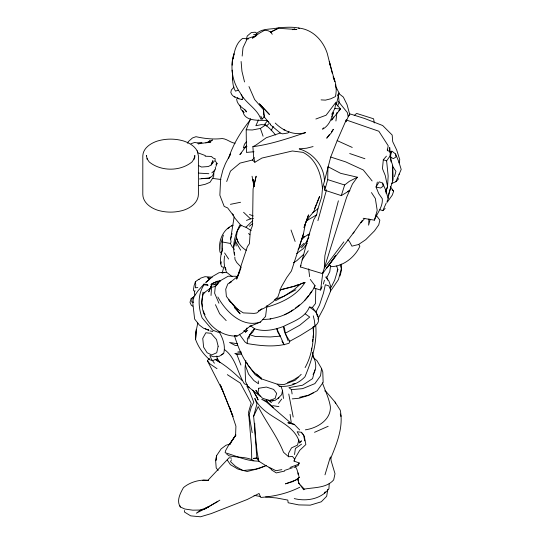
<?xml version="1.0" encoding="UTF-8"?>
<svg xmlns="http://www.w3.org/2000/svg" width="544" height="544" viewBox="0 0 544 544"><rect width="100%" height="100%" fill="white"/><g stroke="black" fill="none" stroke-linecap="round" stroke-linejoin="round"><path stroke-width="0.82" d="M247.282 343.57L247.384 338.708L251.967 331.371L254.592 328.746C264.234 332.166 274.475 329.814 283.608 326.393C293.202 321.429 305 317.914 309.42 307.047L312.412 307.455C314.949 311.263 318.356 314.316 318.668 319.416L318.24 321.987L317.104 323.979L314.017 326.951L300.234 335.532L289.836 341.217L289.007 343.25C275.611 347.541 260.93 345.862 247.282 343.57L244.97 341.945L239.36 334.206M216.458 458.966L216.553 455.716L221.109 448.916L226.005 445.244L230.778 443.809M313.439 326.652C313.793 340.796 312.113 355.055 305.096 367.608M317.778 319.144L323.918 307.55L330.364 291.679L330.487 289.469L328.834 285.892L325.326 284.736L323.51 292.924L319.532 305.021L316.03 311.814L317.621 316.975M327.787 489.328L326.672 496.278L321.307 501.786L310.23 505.158L298.751 504.907L288.143 502.758L287.824 500.079L276.379 497.944L265.56 496.964M234.301 254.293C232.234 244.168 235.328 234.24 239.734 225.196M329.236 483.568L328.916 488.75C320.885 499.215 306.503 501.622 294.27 498.59M368.968 218.933L368.594 225.155L370.076 219.851M224.461 255.993L224.08 261.943L224.516 266.492L226.664 272.694L224.223 272.354L219.062 272.694L212.84 276.298L205.775 282.458L209.086 279.759M196.092 331.901L195.582 339.49C198.451 347.317 203.354 354.253 209.644 359.706M211.018 295.501L211.568 287.307L215.315 286.464L218.151 283.628M315.785 288.606L315.459 303.545L312.412 307.455M330.364 291.679L330.745 286.396L328.848 280.956L325.706 277.032M385.988 193.113L386.294 189.258L385.907 190.699M222.482 250.546L222.53 239.142M298.051 480.896L298.309 477.727L299.248 477.448L296.976 469.554L295.222 466.14M193.698 298.248L193.807 296.949M232.431 79.846L232.655 77.35M196.262 329.378L195.582 339.49L195.704 332.976L197.798 323.027M391.075 161.935L390.449 152.041L387.43 150.341L388.192 145.724L378.855 131.24L346.208 119.959L337.185 140.624L330.711 157.046L322.463 188.612L321.694 196.928L317.941 208.753L316.642 214.826L313.813 219.531L308.863 235.205L300.322 266.914L322.538 273.632L335.716 255.558L326.808 267.981L354.076 232.03L362.372 220.279M386.437 156.135L383.309 159.773L382.452 168.64L385.254 175.522L387.552 186.456L386.022 191.128M192.012 299.105L191.719 301.981L193.644 302.199M242.168 56.066L243.005 47.702L247.343 38.59L256.639 35.537L252.436 38.155L259.284 33.266L264.595 30.24L268.151 30.763L270.776 32.055L272.245 34.258M216.063 460.578L216.553 455.716L215.635 460.659L216.206 467.901L218.178 470.404M336.933 112.513L335.92 121.013M245.84 360.584L245.052 367.778L245.582 381.555L247.792 386.458L260.494 396.474M202.966 292.216L201.722 302.702L202.62 306.789M266.9 305.646L265.581 316.431L260.535 321.994L251.512 325.727M233.328 58.868C234.097 51.428 236.225 43.03 242.542 38.447L248.628 38.903M311.311 350.56L311.637 348.099M312.501 341.523L312.827 339.062M313.045 337.416L313.48 334.132L313.092 326.951M390.449 152.041L389.898 156.23L386.607 160.847L388.164 176.1L387.552 186.456L385.988 191.209M313.806 358.068L316.928 360.611L321.538 368.472L320.545 375.782L314.874 383.629L302.566 388.654L291.468 389.66L288.966 387.661L302.546 385.227L312.569 378.61L314.826 369.832M222.224 273.034L223.815 266.914M330.562 265.968L329.78 271.694L327.413 276.413L326.216 277.61M314.099 288.082L320.586 290.02L322.81 272.891L322.538 273.632L346.576 197.418L352.464 183.96L357.374 177.215L340.646 173.332L327.937 166.688L327.699 179.629L324.775 190.189L341.292 195.609L349.908 190.441L347.643 191.427M294.535 454.56L295.392 448.494L301.573 444.115M234.131 216.968L230.622 239.027L231.044 241.985L230.404 243.454L231.955 246.459L234.355 249.356M333.506 112.282C331.486 118.816 329.093 125.712 322.572 129.214L323.524 127.826M346.208 119.959L345.902 121.822L349.608 113.778L364.636 118.497L382.711 125.542L392.17 135.034L392.72 141.685L396.698 150.015L399.772 159.732L398.976 162.969M349.323 115.423L349.608 113.778M331.711 114.288L334.859 108.548L336.036 102.109L326.114 115.206L315.874 119.014M260.25 378.468L277.154 384.152L279.235 386.124L281.064 386.553L282.506 390.449L281.71 394.611L278.181 398.215M231.73 234.818L232.002 233.417M258.312 310.848L264.323 308.06L273.102 301.764L278.011 296.616L281.241 287.13L286.729 277.583L291.421 271L303.416 234.022L305.544 223.006L308.55 214.866L304.021 227.542L305.544 223.006L308.944 217.321L313.711 211.725L319.634 196.37L316.805 203.17M281.833 469.662L275.93 470.689L266.152 465.834L258.76 461.176L256.918 450.881L253.62 416.296L256.952 403.981L254.823 398.439C264.085 418.526 293.916 421.036 299.601 442.911L301.471 440.844L299.132 442.809M248.812 339.021L249.662 334.723L252.6 332.384L254.592 328.746L251.24 326.305L249.818 326.026M336.355 104.747L339.028 92.929L336.063 87.047M205.122 156.23L211.296 156.434L213.513 158.284L215.138 158.63L215.118 160.745L217.07 163.424L215.968 166.403M209.977 288.504L203.578 293.189C195.935 314.357 215.349 337.035 237.048 336.063L242.386 332.962L246.201 329.161L251.335 325.339M214.397 363.236L211.303 358.931L209.875 355.416L213.391 356.762L219.327 356.259L223.679 353.41C225.76 346.093 222.829 337.967 218.987 331.677M363.188 218.287L374.401 220.164C377.142 212.969 383.03 206.944 382.296 198.703L378.712 193.589L376.074 187.068L377.339 182.077M387.96 198.308L390.653 187.544M340.014 275.971L341.612 269.681L341.421 264.078M221.245 254.204L222.605 248.996C220.592 254.585 219.688 260.868 221.469 266.621L222.782 267.097M338.388 200.797L331.956 225.066L324.863 255.809L324.312 267.981L343.856 241.856M317.92 220.674L326.516 189.788M298.867 440.014L297.493 445.135L291.543 447.841L288.442 453.458L288.612 456.742L292.516 456.47L294.637 459.116L294.052 461.088L299.234 462.978L298.37 465.426L293.882 467.541M394.468 176.65L395.916 171.38L392.442 165.995M357.374 177.215L349.343 181.329L344.651 184.994L341.292 195.609M390.3 156.318L391.857 151.062L395.556 153.979L398.908 161.983L401.193 169.456L399.017 174.481M233.995 87.094L231.363 90.025L230.812 92.494C232.247 97.451 238.034 98.641 242.42 99.6L242.944 97.764L241.203 94.69M323.354 284.036L324.462 280.187M374.401 220.164L377.196 210.453L375.346 198.492L371.464 192.59M246.323 39.222L247.262 35.986L251.328 32.545L255.156 32.218L257.033 33.368M233.682 247.153L236.388 237.422L237.218 231.016L241.06 225.032M220.714 263.922L221.34 261.82M230.622 239.027L231.458 236.218M223.394 235.124L220.905 243.42L221.102 249.472M324.986 474.83L330.126 457.708M336.682 265.982L337.844 269.668L334.635 280.282L331.405 286.756L330.344 287.885M388.253 195.48L392.707 180.771L392.924 178.269L392.625 166.586L392.707 180.771L392.68 165.349L390.483 158.821M228.596 158.372C233.084 143.983 241.278 130.982 250.736 119.36M193.882 296.922L191.141 298.642L189.992 302.294L191.332 305.245L192.834 306.204M210.555 288.13L211.609 284.777L215.954 284.668M187.694 143.249L188.163 141.78L192.399 137.999L195.976 136.694C204.626 138.618 213.398 139.604 222.244 138.536C226.964 138.904 230.506 142.698 235.076 143.256M243.936 330.446L245.602 332.126L246.942 327.971M303.416 234.022L299.268 246.922M214.873 169.898L212.561 175.882L208.712 178.561L201.661 178.568M198.961 279.14L195.384 281.785L194.14 285.532L193.378 290.088L194.412 291.271L194.8 295.555M390.279 186.565L393.645 191.189L392.312 195.065L387.104 202.375M226.698 181.526L230.466 171.102L240.02 163.105L252.45 160.011L254.286 157.644M209.059 142.072L209.637 140.536M310.284 279.426L315.064 285.756C308.917 298.602 297.364 308.951 284.403 314.786M230.017 155.332L230.595 153.836L225.44 163.622L222.85 170.19L220.653 178.82L219.858 195.248L224.189 206.414L227.65 207.93L233.492 215.676L232.764 214.282M330.541 458.762C336.865 443.408 343.652 427.128 340.258 410.196L335.056 402.084L326.142 391.687L324.7 390.844M211.528 164.084L212.854 160.67L211.154 164.988L208.332 166.539L201.525 167.035L198.642 165.6M253.98 151.735L246.432 152.415L246.201 129.751L250.485 118.748M211.609 284.777L208.719 291.883L210.188 288.884M239.727 271.436L236.64 279.126L247.37 246.677L249.431 243.651L250.315 230.996L252.552 225.515L253.076 188.992L256.149 176.202L254.177 184.647L253.008 179.642L253.688 181.118M240.829 268.566L237.626 276.434L229.425 282.975L230.989 282.39M294.052 461.088L295.569 457.368L299.771 450.276L305.85 444.55L304.252 436.016L301.342 432.283L297.174 431.739L299.227 435.499M331.792 116.545L333.078 113.41M314.595 208.461L316.173 204.687M320.586 290.02L322.034 286.668M391.551 183.539L395.842 181.723L399.31 173.883M379.93 209.705L382.806 210.671L386.254 203.007M258.454 119.972L255.857 125.732L261.317 124.637L265.696 124.909L271.136 129.853L275.59 134.994M231.424 459.789L230.554 461.693L235.613 466.419L242.95 470.58L255.768 469.139L264.962 466.154M337.579 105.944L339.177 102.435L338.286 93.99M386.988 201.498L388.26 198.696L385.315 189.258L382.67 183.124L379.229 181.825L376.169 186.755M300.322 266.914L301.009 265.458M271.136 130.757L273.251 126.385M253.62 416.296L258.223 406.586C266.091 422.171 277.08 436.05 283.553 452.322L288.612 456.742M313.038 374.435C317.478 368.519 315.874 360.964 312.548 354.96M311.753 291.122L309.488 294.392M204.068 284.743L208.087 285.355L207.366 284.485L203.973 284.09L204.068 284.743C197.486 294.481 198.179 307.21 202.089 317.832L212.616 330.126L218.171 332.275L220.476 331.697M337.083 271.041L337.844 269.668M306.836 240.938L308.856 237.334M324.455 493.068L325.224 491.756M272.666 401.39L273.428 400.105M333.513 116.953L331.588 120.183L340.544 108.95L336.022 103.775M214.656 170.279L215.628 168.688L215.22 167.171M337.171 95.928L339.028 92.929M303.94 243.331L298.078 249.234M301.893 283.329L305 282.424C296.766 295.746 281.792 302.77 267.254 307.027M302.056 259.944L308.251 250.777M331.065 290.367L338.477 279.528L341.326 268.559L340.136 264.86M307.265 243.284L303.341 248.615L296.623 253.545M314.058 287.116L315.064 285.756M278.514 403.349L281.724 399.031M329.555 134.382L326.72 138.19L331.473 132.688L333.343 129.295L331.452 131.838M211.154 164.988L214.377 161.01M303.681 254.334L296.827 260.651L293.359 262.8M246.459 145.942L239.843 154.557L241.584 152.837M222.788 390.864L220.266 384.751L233.029 416.52L222.788 390.864L207.407 360.788L209.358 358.258M299.234 462.978L298.092 464.44L290.034 467.466M208.468 480.508L202.878 480.311L207.788 480.447L229.16 457.681L231.492 458.116M264.336 124.726L267.267 121.047L269.219 122.359M304.844 300.227L308.455 295.691M288.973 131.675L287.905 132.988L282.608 133.844L280.296 133.008L270.416 124.76M390.313 152.946L391.721 151.28M301.478 247.86L307.414 240.836M246.636 141.658L244.474 144.167L243.338 148.016L246.956 146.356M360.917 222.809L364.793 218.375M203.973 284.09L198.05 290.775L193.487 297.432L192.848 303.484L194.616 319.022L199.315 324.999L203.524 328.216L208.733 330.065L207.359 329.344M352.995 233.247L354.076 232.03M299.248 477.448L295.78 480.039L285.464 483.861L292.305 481.773L297.786 478.958L298.962 483.167M232.125 65.185L232.322 60.717L233.968 53.808C229.86 67.232 232.166 81.695 240.373 93.126C245.426 103.183 257.176 108.406 260.862 119.17L262.256 118.98L264.411 116.634L263.541 109.772L254.626 99.518L248.968 86.564M304.3 489.117L303.702 489.763L298.874 483.317L304.3 489.117C314.269 487.288 326.42 488.213 333.676 479.903L335.009 473.715L331.214 461.026L330.643 456.919M338.837 110.779L340.544 108.95L334.859 108.548M304.021 236.817L301.75 239.251L304.035 236.892M301.662 239.346L304.082 236.756M252.729 220.708L245.942 227.215L243.161 226.386M395.842 181.723L398.208 179.377L398.147 178.01M301.213 374.333L295.127 380.317L283.9 384.588L277.154 384.152M266.322 126.133L269.28 123.352M382.806 210.671L385.138 208.495M211.806 172.87L214.22 170.694M245.602 332.126L247.717 330.222M198.927 279.657L200.668 278.127L204.993 276.678L212.194 277.202M354.273 115.457L356.606 113.431L373.572 118.782L374.326 122.951M301.111 283.553L293.937 289.748L284.05 296.222L274.686 299.499M261.888 308.795L256.782 312.97L254.021 313.398L243.338 312.895L234.627 307.489M249.349 226.277L252.817 223.448M208.712 178.561L210.44 177.201M210.63 141.399L212.493 139.958L205.85 142.956M312.834 212.697L317.941 208.753M309.754 233.743L302.369 238.102M292.937 309.924C286.294 314.874 278.106 317.608 270.021 318.872M295.576 307.924L299.526 304.932M190.985 143.766L194.711 142.412L197.914 143.038M215.88 164.308L217.07 163.424M227.589 228.8L229.541 227.399M256.034 34.075C262.072 27.805 271.279 29.845 278.922 27.628C285.444 27.404 292.006 26.676 298.466 28.023C312.535 29.301 323.048 40.399 327.243 53.353L332.323 73.467M231.003 281.744L227.82 283.975L225.719 289.218L226.392 296.439L240.122 313.854L234.484 307.673M246.201 129.751L252.273 129.989L260.406 128.445L265.696 124.909M278.984 397.773L275.006 400.391L270.463 400.772M221.286 354.96L223.679 353.41M208.549 480.318C199.879 479.298 190.135 481.977 183.444 487.635C180.288 493.36 176.195 500.664 180.329 506.981L184.858 509.021L192.698 510.17L200.6 510.02L204.102 509.368L219.851 500.16M298.173 376.978L293.461 379.998L287.558 382.493M252.45 160.011L254.864 162.262L261.902 158.066L292.38 150.987L303.001 152.368C316.445 159.038 321.388 174.597 322.463 188.612M306.979 220.558L316.642 214.826M217.879 501.418L204.102 509.368M231.533 226.073L232.9 225.304M288.143 340.816L285.287 333.268L299.853 325.135L309.726 317.057L305.238 313.895M275.448 300.771L295.909 289.775M191.141 298.642L193.14 297.568M270.919 32.375L270.776 32.055L278.304 28.288L296.915 29.512L294.651 29.634M254.864 162.262L253.64 156.985L252.885 146.69L256.088 144.99L266.342 137.707L280.296 133.008M270.776 32.055L278.304 28.288M217.342 281.092L210.916 284.451L213.248 283.002L220.361 280.391M214.139 284.356L220.381 281.105M313.575 392.741L307.918 395.597L299.125 398.242L292.278 398.874M199.145 143.759L201.974 142.358L197.914 142.956L198.431 144.112M299.744 487.261C287.674 493.367 274.19 496.482 260.739 497.447L259.046 493.462L247.404 499.426L211.201 513.604L200.478 516.8L190.686 515.862L184.532 512.081L184.348 510.476M292.747 29.723L294.828 28.764M194.412 291.271L195.174 290.924M314.514 432.317L328.182 426.272M234.348 96.846L235.008 96.567M266.458 465.392L259.209 468.425L247.18 471.492L237.959 469.098L230.398 464.658L227.297 460.054M203.612 508.79L200.6 510.02L196.35 513.203L208.889 506.627L205.122 508.171M232.948 225.155C222.72 229.269 217.818 241.74 220.007 252.13L221.646 253.463M305 282.424L295.46 286.042L280.296 289.911M246.48 220.395L250.505 218.878L253.409 218.484M293.719 286.3L298.894 284.376M284.628 470.424L292.441 467.745M238.231 90.202L235.498 91.127C231.588 85.068 233.056 76.996 232.125 70.115M222.856 272.864L224.373 272.381L221.898 272.857M292.951 286.525L279.711 289.966M203.578 293.189L204.891 292.815M305.395 429.835C317.023 428.169 330.929 420.07 330.392 406.79C329.066 398.398 325.196 390.762 322.422 382.806M260.535 321.994C242.345 328.222 225.903 311.746 217.865 297.024M313.072 146.567L306.544 148.206L299.18 148.906C313.154 152.83 324.244 166.28 324.435 180.894M207.563 142.718L210.827 141.964L199.532 143.698M299.642 397.276L308.802 395.148L317.166 390.769L323.156 382.398L322.782 371.885L321.538 368.472M284.614 471.07L276.311 472.913L271.653 469.996M199.09 185.647L205.278 184.28L210.004 182.294L213.656 176.684L213.846 173.06M230.425 204.333L240.564 202.266M292.699 383.976L295.025 383.506M217.716 359.02L215.247 359.462L212.806 360.652L209.943 359.842M253.565 34.714L256.795 34.245M241.38 352.798L234.818 353.539L236.878 354.525L241.624 354.11M199.458 178.949L209.63 177.888M197.798 287.552L195.405 287.796L195.765 285.002L195.384 281.785M258.556 458.884L256.877 458.068L253.286 458.408L256.537 458.198L259.073 461.108C247.044 461.428 236.32 455.879 225.162 452.764L225.495 450.847L227.861 446.508L235.933 434.942L229.554 444.496L235.593 435.214L235.919 426.156L229.786 407.728M252.885 146.69C270.878 144.35 288.361 138.353 305.551 132.62C294.406 135.878 283.091 130.92 275.25 123.066M262.759 319.566L270.83 319.022M237.816 351.927L240.992 351.737M267.58 120.469C259.298 120.034 243.936 122.012 242.835 110.602M237.626 345.454L235.144 345.399L229.548 342.448L237.599 343.822M208.808 173.706L198.512 173.094M321.089 99.885L325.428 100.137L330.65 98.824L335.396 96.614C337.028 89.916 336.117 82.844 333.261 76.595M210.548 287.239L211.568 287.307M242.692 225.828L241.189 225.726L234.369 217.478L232.485 213.833M260.562 496.509L253.994 495.346M279.235 386.124C288.68 387.416 298.472 383.724 304.96 376.788C311.726 360.536 317.424 342.904 315.704 325.088M212.67 178.418L220.932 179.486M222.741 242.039L230.404 243.454M272.605 405.634L278.902 406.647M283.431 129.751L284.974 130.009M208.583 278.902L207.801 277.746L210.78 278.331M253.844 460.7C246.5 456.396 237.191 457.79 229.051 455.797L226.671 454.056M376.074 187.068L380.623 188.013L383.078 186.272L382.67 183.124M209.943 330.908L212.901 331.52M313.269 326.767L314.017 326.951L314.935 325.842L314.459 320.79L313.276 315.853M294.229 424.347L287.994 422.797L294.229 424.347L299.703 429.944M234.695 335.471L237.048 336.063M249.662 334.723L255.19 336.437L270.327 336.96L280.221 336.124L284.172 344.848L281.928 341.115M327.699 179.629L344.651 184.994M330.711 157.046L345.692 161.888L363.297 169.993L372.123 180.941M383.309 159.773L386.607 160.847M237.524 276.787L235.98 276.27L228.113 276.243L220.15 280.826L215.315 286.464L214.622 293.182L218.933 303.198M349.704 153.53L364.915 158.739M241.318 99.219L242.42 99.6M205.326 155.564L197.792 152.755L197.152 150.783M298.466 28.023L299.302 28.342M273.258 407.626L266.988 401.322L261.712 399.276L266.642 402.166L291.36 423.518L290.081 414.344M249.492 214.465L253.239 215.961M247.67 385.132L244.392 383.819C237.395 372.742 235.885 357.925 224.604 349.683M337.185 140.624L352.247 147.444M246.208 250.349C241.597 247.472 237.531 242.93 236.388 237.422L238.36 242.862M205.244 328.78L208.787 330.446M390.096 157.032L393.421 158.624L395.95 156.944L395.556 153.979M249.512 387.348L246.84 386.016L249.954 392.306L253.803 402.356L251.355 406.898L249.043 414.902L252.205 432.704M316.03 311.814L309.42 307.047M227.324 374.653L240.339 383.105L251.192 403.165L248.56 412.1L251.478 446.216L251.722 459.245M245.942 227.215L251.253 230.71M307.904 234.784L309.148 235.62M267.94 400.003L271.374 402.342L269.613 400.636M217.008 368.689L209.984 363.902L207.407 360.788M261.528 379.1L255.102 374.626L248.071 365.051M248.506 233.546L249.852 234.512M232.193 276.658L226.705 272.394M245.12 109.915C241.427 107.236 237.014 104.19 236.647 99.198M338.817 93.541L343.332 97.07L347.052 104.632L349.826 114.852M207.801 277.746L209.739 279.262M269.028 467.459L271.592 469.526M237.123 97.41L238.904 98.879M256.428 373.986L261.249 378.114C246.82 368.546 239.476 351.75 234.478 335.77M298.432 482.916L299.438 483.8M392.04 189.774L393.645 191.189M347.691 239.85L349.37 241.38L351.92 246.153L358.584 244.494L365.731 239.68L374.524 230.833L378.74 224.856L379.848 220.136L376.006 215.016M329.31 264.778L331.316 266.655C343.332 266.336 355.035 257.088 359.863 246.208L358.707 244.433M242.209 380.589C234.015 372.592 225.332 364.983 215.247 359.462L219.973 362.515L217.117 358.258L216.845 355.966M243.576 212.282L250.505 218.878M244.174 112.608L241.019 109.466L239.89 105.244M238.15 309.679L228.881 299.873M226.182 320.586L219.667 313.786L215.438 304.681M241.339 267.396L236.776 262.555L234.988 259.372L234.824 257.094M301.342 432.283L303.477 434.751L304.762 440.878M263.847 116.518L268.709 122.25M338.463 101.565L347.33 112.533L348.18 116.674M244.426 109.317L246.405 111.908L245.752 110.391M205.02 314.643L204.054 313.33L203.517 310.876M258.726 394.237L255.857 390.32L257.788 393.523M197.214 151.001C194.548 145.88 189.258 143.031 184.049 141.127C175.324 138.455 165.879 138.455 157.162 141.127C150.552 143.344 143.133 148.104 142.807 155.856L142.807 194.466C143.004 202.531 150.511 207.876 157.481 210.168C165.995 212.772 175.209 212.772 183.722 210.168C190.699 207.876 198.206 202.531 198.397 194.466L198.397 155.856L197.39 151.327M228.847 299.989L230.69 302.559M252.627 390.109L254.578 392.884L258.135 399.996L257.353 397.746L253.98 392.299M289.836 341.217C286.967 336.736 283.553 331.915 283.608 326.393L284.573 328.488L285.287 333.268M224.604 252.953L228.643 259.026M240.666 250.199L235.423 241.169L236.191 246.01M335.934 87.659L336.688 88.91M325.196 187.218L324.53 185.939L324.775 190.189M260.834 116.192L262.256 118.98M335.056 402.084L335.675 403.58M340.36 414.78L340.986 416.276L340.258 414.004M312.406 355.164L313.344 357.442L312.514 352.206M246.942 362.794L247.568 364.364M236.878 354.525L240.917 365.017M333.132 76.983L334.832 81.675L329.29 61.329L330.052 65.246M245.466 365.616L248.54 374.068L253.892 380.569L258.454 383.758L258.264 380.956M225.209 267.362L225.998 269.545M291.026 230.01L295.127 241.434M260.406 128.445L263.072 136.211M264.411 116.634L263.677 114.369L263.541 109.772M266.512 399.826L266.988 401.322M179.942 505.743L180.329 506.981M326.74 276.916L327.706 280.078M270.055 123.454L270.429 124.766M244.535 81.94L241.951 71.284L241.108 61.492M288.762 394.026L293.202 417.037M252.069 176.229L254.048 186.64M146.438 155.856L146.377 155.475L147.2 159.093L147.03 158.76L149.212 161.935C160.956 171.578 180.248 171.578 191.991 161.935L194.181 158.76L194.004 159.093L194.827 155.475L194.766 157.549M253.008 179.642L254.13 186.694M291.468 389.66L292.101 393.951M335.349 84.837L335.566 86.374M308.645 268.858L309.645 276.658M256.877 458.068L255 433.371L254.714 423.246M282.506 390.449L283.472 398.46M234.484 252.525L234.709 255.571M232.465 70.74L232.574 72.386M298.058 472.858L298.139 474.484M389.898 152.279L389.694 147.519L389.81 152.007M387.328 149.131L387.362 150.804M258.72 388.266L257.938 393.332L262.5 398.249L269.294 400.452L275.108 398.507L276.651 393.366L273.618 389.416L266.376 387.049L258.72 388.266M218.151 346.256L216.723 352.75L211.732 354.967L207.135 352.743L203.612 347.181L202.749 338.368L205.843 332.765L210.99 333.309L216.492 339.497L218.151 346.256M269.321 114.362L259.474 103.89L269.321 114.362M280.221 336.124L277.481 331.588L276.91 328.828L280.221 336.124"/></g></svg>
